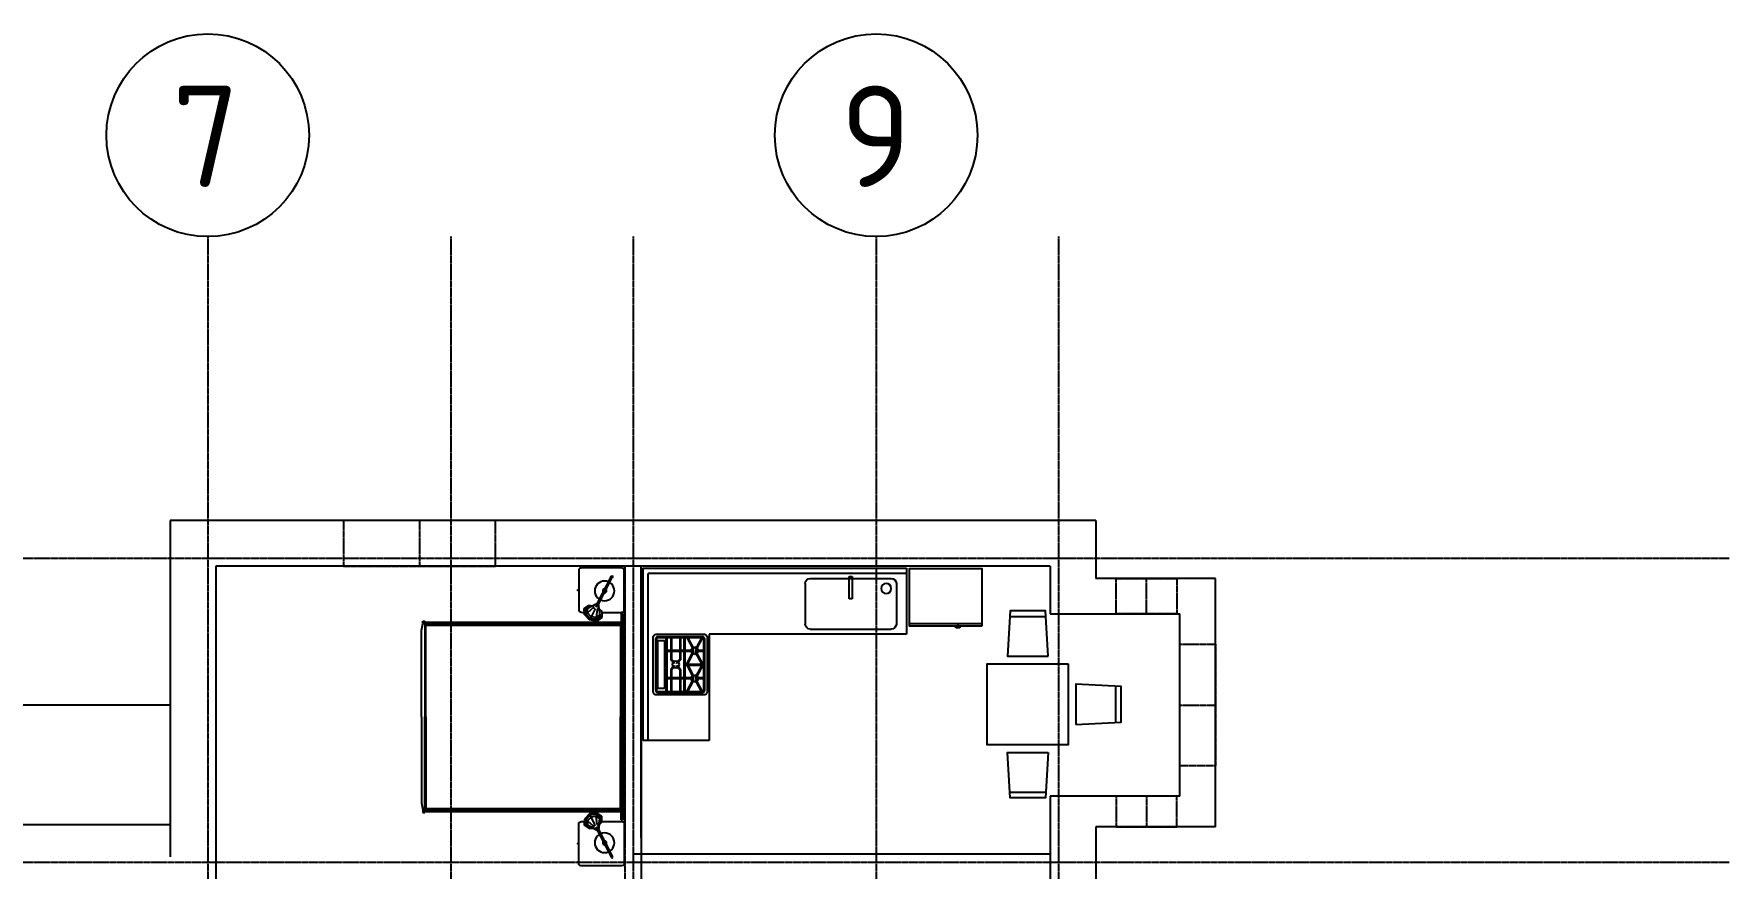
# Model space of a CAD drawing. Header units: millimetres. Extents: x -10810 to 173005, y -5940 to 37270.
# Drawn here: x 16341 to 33080, y 29038 to 37270 of the extents above; entities that cross this region are included whole.
import ezdxf

# ---------------------------------------------------------------- set-up
doc = ezdxf.new("R2010")
doc.units = ezdxf.units.MM
doc.linetypes.add('Штрих-пунктир', pattern=[24, 20, -1.5, 1, -1.5])
for name, color, linetype in [('Мебель', 130, 'Continuous'), ('Окна', 130, 'Continuous'), ('Оси 2', 240, 'Continuous'), ('Стены', 40, 'Continuous')]:
    doc.layers.add(name, color=color, linetype=linetype)
doc.styles.add('GOST-2.304_Type-B', font='GOST Common.ttf')

# ---------------------------------------------------------------- blocks, each defined once
blk = doc.blocks.new('Kitchen_L2600x1700')
at = {"layer": 'Мебель', "linetype": 'Continuous'}
for p, q in [((650, 1700), (0, 1700)), ((0, 1700), (0, 0)), ((50, 1700), (50, 50)), ((650, 650), (650, 1700)), ((102, 1231), (100, 1220)), ((100, 1220), (100, 680)), ((108, 1241), (102, 1231)), ((116, 1248), (108, 1241)), ((127, 1250), (116, 1248)), ((122, 1200), (124, 1210)), ((122, 700), (122, 1200)), ((124, 1210), (129, 1218)), ((604, 1250), (127, 1250)), ((129, 1218), (136, 1223)), ((131, 1199), (132, 1206)), ((131, 701), (131, 1199)), ((132, 1206), (135, 1210)), ((135, 1210), (139, 1214)), ((136, 1223), (144, 1225)), ((139, 1214), (145, 1215)), ((144, 1225), (586, 1225)), ((210, 1187), (144, 1187)), ((144, 1187), (144, 712)), ((145, 1215), (585, 1215)), ((210, 712), (210, 1187)), ((228, 1215), (228, 685)), ((237, 1215), (237, 685)), ((272, 998), (272, 1225)), ((281, 1002), (281, 1225)), ((361, 1002), (361, 1225)), ((369, 998), (369, 1225)), ((405, 1215), (405, 685)), ((414, 1215), (414, 685)), ((428, 1222), (435, 1228)), ((428, 1222), (494, 1097)), ((435, 1228), (501, 1103)), ((582, 1228), (516, 1103)), ((590, 1222), (523, 1097)), ((582, 1228), (590, 1222)), ((585, 1215), (591, 1214)), ((586, 1225), (594, 1223)), ((591, 1214), (595, 1210)), ((594, 1223), (601, 1218)), ((595, 1210), (598, 1206)), ((598, 1206), (599, 1199)), ((599, 1199), (599, 701)), ((601, 1218), (606, 1210)), ((614, 1248), (604, 1250)), ((606, 1210), (608, 1200)), ((608, 1200), (608, 700)), ((622, 1241), (614, 1248)), ((628, 1231), (622, 1241)), ((630, 1220), (628, 1231)), ((630, 680), (630, 1220)), ((498, 1092), (233, 1092)), ((233, 1092), (233, 1082)), ((498, 1082), (233, 1082)), ((426, 950), (494, 1078)), ((436, 950), (501, 1072)), ((480, 1106), (475, 1087)), ((475, 1087), (480, 1069)), ((492, 1120), (480, 1106)), ((480, 1069), (492, 1055)), ((509, 1125), (492, 1120)), ((492, 1055), (509, 1050)), ((494, 1097), (501, 1103)), ((501, 1072), (494, 1078)), ((498, 1092), (498, 1082)), ((525, 1120), (509, 1125)), ((509, 1050), (525, 1055)), ((516, 1103), (523, 1097)), ((523, 1078), (516, 1072)), ((581, 950), (516, 1072)), ((520, 1082), (520, 1092)), ((608, 1092), (520, 1092)), ((608, 1082), (520, 1082)), ((591, 950), (523, 1078)), ((537, 1106), (525, 1120)), ((525, 1055), (537, 1069)), ((542, 1087), (537, 1106)), ((537, 1069), (542, 1087)), ((307, 959), (272, 998)), ((307, 941), (272, 902)), ((272, 675), (272, 902)), ((313, 966), (281, 1002)), ((313, 934), (281, 898)), ((281, 675), (281, 898)), ((292, 969), (288, 950)), ((288, 950), (292, 931)), ((304, 982), (292, 969)), ((292, 931), (304, 918)), ((321, 987), (304, 982)), ((304, 918), (321, 912)), ((307, 959), (313, 966)), ((313, 934), (307, 941)), ((337, 982), (321, 987)), ((321, 912), (337, 918)), ((361, 1002), (329, 966)), ((329, 966), (335, 959)), ((335, 941), (329, 934)), ((361, 898), (329, 934)), ((369, 998), (335, 959)), ((369, 902), (335, 941)), ((350, 969), (337, 982)), ((337, 918), (350, 931)), ((354, 950), (350, 969)), ((350, 931), (354, 950)), ((361, 675), (361, 898)), ((369, 675), (369, 902)), ((414, 955), (599, 955)), ((414, 945), (599, 945)), ((426, 950), (494, 822)), ((436, 950), (501, 828)), ((492, 845), (480, 831)), ((509, 850), (492, 845)), ((525, 845), (509, 850)), ((581, 950), (516, 828)), ((591, 950), (523, 822)), ((537, 831), (525, 845)), ((100, 680), (102, 669)), ((124, 690), (122, 700)), ((129, 682), (124, 690)), ((136, 677), (129, 682)), ((132, 694), (131, 701)), ((135, 690), (132, 694)), ((139, 686), (135, 690)), ((144, 675), (136, 677)), ((145, 685), (139, 686)), ((144, 712), (210, 712)), ((586, 675), (144, 675)), ((585, 685), (145, 685)), ((233, 817), (498, 817)), ((233, 817), (233, 807)), ((233, 807), (498, 807)), ((428, 678), (494, 803)), ((435, 672), (428, 678)), ((435, 672), (501, 797)), ((480, 831), (475, 812)), ((475, 812), (480, 794)), ((480, 794), (492, 780)), ((492, 780), (509, 775)), ((494, 822), (501, 828)), ((501, 797), (494, 803)), ((498, 817), (498, 807)), ((509, 775), (525, 780)), ((516, 828), (523, 822)), ((523, 803), (516, 797)), ((582, 672), (516, 797)), ((520, 817), (608, 817)), ((520, 807), (520, 817)), ((520, 807), (608, 807)), ((590, 678), (523, 803)), ((525, 780), (537, 794)), ((542, 812), (537, 831)), ((537, 794), (542, 812)), ((590, 678), (582, 672)), ((591, 686), (585, 685)), ((594, 677), (586, 675)), ((595, 690), (591, 686)), ((601, 682), (594, 677)), ((598, 694), (595, 690)), ((599, 701), (598, 694)), ((606, 690), (601, 682)), ((608, 700), (606, 690)), ((628, 669), (630, 680)), ((102, 669), (108, 659)), ((108, 659), (116, 652)), ((116, 652), (127, 650)), ((127, 650), (604, 650)), ((604, 650), (614, 652)), ((614, 652), (622, 659)), ((622, 659), (628, 669)), ((2600, 650), (650, 650)), ((1600, 150), (1600, 550)), ((1650, 600), (2450, 600)), ((2500, 150), (2500, 550)), ((2600, 0), (2600, 650)), ((2065, 300), (2035, 300)), ((2035, 300), (2035, 80)), ((2065, 80), (2065, 300)), ((2600, 50), (50, 50)), ((1650, 100), (2450, 100)), ((2035, 80), (2065, 80)), ((0, 0), (2600, 0))]:
    blk.add_line(p, q, dxfattribs=at)
blk.add_circle((2400, 200), 50, dxfattribs=at)
for centre, start, end in [((1650, 550), 90, 180), ((2450, 550), 0, 90), ((1650, 150), 180, 270), ((2450, 150), 270, 0)]:
    blk.add_arc(centre, 50, start, end, dxfattribs=at)
blk = doc.blocks.new('OZ883')
at = {"layer": 'Мебель'}
for p, q in [((-866, -225), (-866, -575)), ((866, -225), (866, -575)), ((-175, -1266), (175, -1266))]:
    blk.add_line(p, q, dxfattribs=at)
for points in [[(-400, -800), (400, -800), (400, 0), (-400, 0)], [(-474, -600), (-924, -575), (-924, -225), (-474, -200)], [(474, -600), (924, -575), (924, -225), (474, -200)], [(200, -874), (175, -1324), (-175, -1324), (-200, -874)]]:
    blk.add_lwpolyline(points, close=True, dxfattribs=at)
blk = doc.blocks.new('Refrigerator-2 door - 36 in top')
at = {"layer": 'Мебель'}
for p, q in [((0, -26.999999), (36, -26.999999)), ((11, -27.999999), (11, -28.999999)), ((11, -28.999999), (13, -28.999999)), ((12, -26.999999), (12, -28.999999)), ((13, -28.999999), (13, -27.999999))]:
    blk.add_line(p, q, dxfattribs=at)
blk.add_lwpolyline([(0, -27.999999), (0, 0), (36, 0), (36, -27.999999)], close=True, dxfattribs=at)
blk = doc.blocks.new('m_64')
at = {"layer": 'Мебель'}
for p, q in [((-371.1, 1.4), (-371.3, 0)), ((-370.7, 2.9), (-371.1, 1.4)), ((-370.2, 4.1), (-370.7, 2.9)), ((-369.5, 4.6), (-370.2, 4.1)), ((-317.4, 4.6), (-369.5, 4.6)), ((-317, 4.4), (-317.4, 4.6)), ((-316.4, 3.3), (-317, 4.4)), ((-316, 1.8), (-316.4, 3.3)), ((-315.9, 0.3), (-316, 1.8)), ((-315.9, -23.5), (-315.9, 0.3)), ((-314, 3.3), (-185.6, 3.3)), ((-314, 3.3), (-314, 1.1)), ((-302.5, 1.1), (-314, 1.1)), ((-314, 1.1), (-314, 0.9)), ((-314, 0.9), (-301.6, 0.9)), ((-303.5, -244), (-303.5, 0.9)), ((-302.5, 3.3), (-302.5, 0.9)), ((-302.5, 1.6), (-185.6, 1.6)), ((-301.8, 0.9), (-185.6, 0.9)), ((-301.1, -244), (-301.1, 0.9)), ((-299.8, -242.8), (-299.8, 0)), ((-299.8, 0), (-185.6, 0)), ((-57.3, 3.3), (-185.6, 3.3)), ((-68.7, 1.6), (-185.6, 1.6)), ((-69.4, 0.9), (-185.6, 0.9)), ((-71.4, 0), (-185.6, 0)), ((-71.4, -242.8), (-71.4, 0)), ((-70.2, -244), (-70.2, 0.9)), ((-57.3, 0.9), (-69.6, 0.9)), ((-68.7, 3.3), (-68.7, 0.9)), ((-68.7, 1.1), (-57.3, 1.1)), ((-67.8, -244), (-67.8, 0.9)), ((-57.3, 3.3), (-57.3, 1.1)), ((-57.3, 1.1), (-57.3, 0.9)), ((-55.4, 0.3), (-55.3, 1.8)), ((-55.4, -23.5), (-55.4, 0.3)), ((-55.3, 1.8), (-54.8, 3.3)), ((-54.8, 3.3), (-54.3, 4.4)), ((-54.3, 4.4), (-53.8, 4.6)), ((-53.8, 4.6), (-1.7, 4.6)), ((-1.7, 4.6), (-1.1, 4.1)), ((-1.1, 4.1), (-0.6, 2.9)), ((-0.6, 2.9), (-0.1, 1.4)), ((-0.1, 1.4), (0, 0)), ((-371.3, 0), (-371.3, -47.7)), ((-361.3, -10.9), (-361.2, -10.2)), ((-360.9, -11.4), (-361.3, -10.9)), ((-361.2, -10.2), (-360.7, -9.8)), ((-325.8, -29.6), (-360.9, -11.4)), ((-360.7, -9.8), (-360.1, -9.9)), ((-325, -28.1), (-360.1, -9.9)), ((-360.1, -9.9), (-358.9, -10.5)), ((-46.2, -28.1), (-11.2, -9.9)), ((-45.5, -29.6), (-10.4, -11.4)), ((-11.2, -9.9), (-12.3, -10.5)), ((-10.5, -9.8), (-11.2, -9.9)), ((-10, -10.2), (-10.5, -9.8)), ((-10.4, -11.4), (-10, -10.9)), ((-10, -10.9), (-10, -10.2)), ((0, 0), (0, -47.7)), ((-326.6, -30.4), (-326.4, -29.3)), ((-325.7, -31.9), (-326.6, -30.4)), ((-325.7, -27.8), (-324.8, -26.9)), ((-324.2, -33.6), (-325.7, -31.9)), ((-324.8, -26.9), (-325.3, -28)), ((-324.8, -26.9), (-325.3, -28)), ((-323.6, -36.8), (-325.3, -32.3)), ((-325.1, -29.1), (-322.5, -30.4)), ((-323.1, -26.9), (-325, -28.3)), ((-325, -28.2), (-323.1, -26.9)), ((-322.5, -30.4), (-325, -29.1)), ((-322.1, -28.3), (-324.9, -28.6)), ((-324.9, -28.7), (-322.1, -28.3)), ((-324.9, -39), (-324.2, -35.2)), ((-320.6, -45.2), (-324.9, -39)), ((-323.1, -26.9), (-324.8, -26.9)), ((-322, -33.6), (-324.2, -33.6)), ((-324.2, -33.6), (-320.5, -41.3)), ((-323.6, -36.8), (-324.2, -38)), ((-320.5, -41.3), (-323.6, -36.8)), ((-320.8, -27.1), (-323.1, -26.9)), ((-317.8, -25.8), (-322.5, -27)), ((-320, -31.7), (-322, -33.6)), ((-322, -33.6), (-315.1, -41.2)), ((-320.8, -27.1), (-312.4, -25.7)), ((-319.6, -29), (-320.8, -27.1)), ((-315.1, -41.2), (-320.5, -41.3)), ((-320.5, -41.3), (-320.5, -43.5)), ((-320, -31.7), (-310.5, -36.6)), ((-319.6, -29), (-309.4, -30.2)), ((-319.5, -26.2), (-316.8, -23.5)), ((-317.8, -25.8), (-317.2, -24.6)), ((-312.4, -25.7), (-317.8, -25.8)), ((-316.8, -23.5), (-309.3, -23.4)), ((-310.5, -36.6), (-315.1, -41.2)), ((-315.1, -41.2), (-313.9, -43.4)), ((-306.6, -38.6), (-313.1, -45.1)), ((-312.4, -25.7), (-310.6, -24.5)), ((-309.4, -30.2), (-312.4, -25.7)), ((-309.4, -30.2), (-310.5, -36.6)), ((-310.5, -36.6), (-308.3, -37.8)), ((-306.9, -29.9), (-309.4, -30.2)), ((-309.3, -23.4), (-305, -29.6)), ((-305, -29.6), (-306.6, -38.6)), ((-62, -23.4), (-66.2, -29.6)), ((-66.2, -29.6), (-64.7, -38.6)), ((-64.7, -38.6), (-58.2, -45.1)), ((-64.3, -29.9), (-61.9, -30.2)), ((-60.8, -36.6), (-63, -37.8)), ((-54.4, -23.5), (-62, -23.4)), ((-61.9, -30.2), (-58.9, -25.7)), ((-51.7, -29), (-61.9, -30.2)), ((-61.9, -30.2), (-60.8, -36.6)), ((-51.2, -31.7), (-60.8, -36.6)), ((-60.8, -36.6), (-56.1, -41.2)), ((-58.9, -25.7), (-60.6, -24.5)), ((-58.9, -25.7), (-53.4, -25.8)), ((-50.4, -27.1), (-58.9, -25.7)), ((-56.1, -41.2), (-57.3, -43.4)), ((-49.3, -33.6), (-56.1, -41.2)), ((-56.1, -41.2), (-50.7, -41.3)), ((-51.7, -26.2), (-54.4, -23.5)), ((-53.4, -25.8), (-54.1, -24.6)), ((-53.4, -25.8), (-48.8, -27)), ((-51.7, -29), (-50.4, -27.1)), ((-51.2, -31.7), (-49.3, -33.6)), ((-50.7, -41.3), (-50.8, -43.5)), ((-47, -33.6), (-50.7, -41.3)), ((-50.7, -41.3), (-47.7, -36.8)), ((-50.6, -45.2), (-46.4, -39)), ((-50.4, -27.1), (-48.2, -26.9)), ((-49.3, -33.6), (-47, -33.6)), ((-49.1, -28.3), (-46.3, -28.6)), ((-46.3, -28.7), (-49.1, -28.3)), ((-48.8, -30.4), (-46.2, -29.1)), ((-46.2, -29.1), (-48.8, -30.4)), ((-48.2, -26.9), (-46.4, -26.9)), ((-48.2, -26.9), (-46.3, -28.3)), ((-46.3, -28.2), (-48.2, -26.9)), ((-47.7, -36.8), (-46, -32.3)), ((-47.7, -36.8), (-47.1, -38)), ((-46.4, -39), (-47.1, -35.2)), ((-47, -33.6), (-45.6, -31.9)), ((-46.4, -26.9), (-46, -28)), ((-46.4, -26.9), (-45.9, -28)), ((-45.6, -27.8), (-46.4, -26.9)), ((-45.6, -31.9), (-44.6, -30.4)), ((-44.6, -30.4), (-44.8, -29.3)), ((-371.3, -47.7), (-371.1, -49.5)), ((-371.1, -49.5), (-370.8, -50.9)), ((-370.8, -50.9), (-370.2, -51.7)), ((-370.2, -51.7), (-369.7, -51.8)), ((-369.7, -51.8), (-317.5, -51.8)), ((-344.3, -53.2), (-344.2, -51.8)), ((-343.9, -53.2), (-344.3, -53.2)), ((-342.6, -53.2), (-344.2, -53.2)), ((-344.2, -53.2), (-343.5, -53.2)), ((-343.5, -53.2), (-343.9, -53.2)), ((-343.9, -53.2), (-343.2, -53.2)), ((-342.7, -51.8), (-342.6, -53.2)), ((-313.1, -45.1), (-320.6, -45.2)), ((-317.5, -51.8), (-317.2, -51.5)), ((-317.2, -51.5), (-316.7, -50.7)), ((-316.7, -50.7), (-316.2, -49.3)), ((-316.2, -49.3), (-315.9, -46.9)), ((-315.9, -46.9), (-315.9, -45.1)), ((-58.2, -45.1), (-50.6, -45.2)), ((-55.4, -46.9), (-55.4, -45.1)), ((-55.1, -49.3), (-55.4, -46.9)), ((-54.5, -50.7), (-55.1, -49.3)), ((-54.1, -51.5), (-54.5, -50.7)), ((-53.8, -51.8), (-54.1, -51.5)), ((-1.5, -51.8), (-53.8, -51.8)), ((-28.5, -51.8), (-28.6, -53.2)), ((-28.6, -53.2), (-27, -53.2)), ((-27.4, -53.2), (-28, -53.2)), ((-27, -53.2), (-27.8, -53.2)), ((-27.8, -53.2), (-27.4, -53.2)), ((-27.4, -53.2), (-27, -53.2)), ((-27, -53.2), (-27, -51.8)), ((-1.1, -51.7), (-1.5, -51.8)), ((-0.5, -50.9), (-1.1, -51.7)), ((-0.2, -49.5), (-0.5, -50.9)), ((0, -47.7), (-0.2, -49.5)), ((-304.8, -245.9), (-304.8, -244)), ((-302.5, -244), (-304.8, -244)), ((-304.8, -246.4), (-304.8, -245.9)), ((-302, -246.4), (-304.8, -246.4)), ((-302.5, -244), (-302.5, -246.4)), ((-302.5, -244), (-185.6, -244)), ((-302.5, -245.9), (-301.6, -246.6)), ((-293.1, -248.1), (-301.6, -246.6)), ((-299.8, -242.8), (-301.1, -244)), ((-185.6, -242.8), (-299.8, -242.8)), ((-185.6, -248.1), (-293.1, -248.1)), ((-185.6, -242.8), (-71.4, -242.8)), ((-68.7, -244), (-185.6, -244)), ((-185.6, -248.1), (-78.2, -248.1)), ((-78.2, -248.1), (-69.6, -246.6)), ((-71.4, -242.8), (-70.2, -244)), ((-68.7, -245.9), (-69.6, -246.6)), ((-69.3, -246.4), (-66.5, -246.4)), ((-68.7, -244), (-68.7, -246.4)), ((-68.7, -244), (-66.4, -244)), ((-66.5, -246.4), (-66.5, -245.9)), ((-66.4, -245.9), (-66.4, -244))]:
    blk.add_line(p, q, dxfattribs=at)
for points in [[(-310.6, -24.5), (-306.9, -29.9), (-308.3, -37.8), (-313.9, -43.4), (-320.5, -43.5), (-324.2, -38)], [(-60.6, -24.5), (-64.3, -29.9), (-63, -37.8), (-57.3, -43.4), (-50.8, -43.5), (-47.1, -38)]]:
    blk.add_lwpolyline(points, dxfattribs=at)
for centre, radius in [((-342.5, -19.9), 12.2), ((-342.5, -19.9), 2.37), ((-28.7, -19.9), 12.2), ((-28.7, -19.9), 2.37)]:
    blk.add_circle(centre, radius, dxfattribs=at)
for centre, start, end in [((-325.9, -28.6), 278.2778, 26.7881), ((-45.3, -28.6), 153.2119, 261.7222)]:
    blk.add_arc(centre, 1.03, start, end, dxfattribs=at)
blk = doc.blocks.new('A$C9cf146a8')
at = {"layer": 'Окна', "linetype": 'Штрих-пунктир'}
blk.add_line((350, 600), (0, 600), dxfattribs=at)
blk.add_lwpolyline([(0, 1200), (0, 0), (350, 0), (350, 1200)], close=True, dxfattribs=at)
blk = doc.blocks.new('A$Ccbf996e6')
at = {"layer": 'Окна', "linetype": 'Штрих-пунктир'}
for p, q in [((0, 0), (0, 300)), ((0, 300), (600, 300)), ((300, 300), (300, 0)), ((600, 300), (600, 0)), ((600, 0), (0, 0))]:
    blk.add_line(p, q, dxfattribs=at)
blk = doc.blocks.new('A$Cfd05c686')
at = {"layer": 'Окна', "linetype": 'Штрих-пунктир'}
for p, q in [((600, 350), (0, 350)), ((0, 350), (0, 0)), ((300, 0), (300, 350)), ((600, 0), (600, 350)), ((0, 0), (600, 0))]:
    blk.add_line(p, q, dxfattribs=at)
blk = doc.blocks.new('A$Ce1360be6')
at = {"layer": 'Окна', "linetype": 'Штрих-пунктир'}
for p, q in [((0, 0), (0, 450)), ((0, 450), (1500, 450)), ((750, 450), (750, 0)), ((1500, 450), (1500, 0)), ((750, 0), (0, 0)), ((1500, 0), (750, 0))]:
    blk.add_line(p, q, dxfattribs=at)

msp = doc.modelspace()

# ---------------------------------------------------------------- linework, layer by layer
at = {"layer": 'Оси 2', "linetype": 'Штрих-пунктир'}
for p, q in [((18057.304, 35270), (18057.304, -3940)), ((20457.304, 35270), (20457.304, 7416.76)), ((22257.304, 35270), (22257.304, -3940)), ((24657.304, 35270), (24657.304, -3940)), ((26457.304, 35270), (26457.304, -3940)), ((-8810, 32096.76), (33080, 32096.76)), ((-8810, 29096.76), (33080, 29096.76))]:
    msp.add_line(p, q, dxfattribs=at)
at = {"layer": 'Оси 2'}
for centre in [(18057.304, 36270), (24657.304, 36270)]:
    msp.add_circle(centre, 1000, dxfattribs=at)
at = {"layer": 'Стены', "linetype": 'Continuous'}
for p, q in [((18057.304, 32466.76), (17687.304, 32466.76)), ((22177.304, 29396.76), (22177.304, 32016.76)), ((22337.304, 29336.76), (22337.304, 32016.76)), ((22337.304, 32016.76), (22337.304, 27216.76)), ((28007.304, 31896.76), (26827.304, 31896.76)), ((26377.304, 31546.76), (27657.304, 31546.76)), ((12427.304, 30650), (17687.304, 30650)), ((27657.304, 29746.76), (26377.304, 29746.76)), ((12427.304, 29466.76), (17687.304, 29466.76)), ((28007.304, 29446.76), (26827.304, 29446.76)), ((26377.304, 29176.76), (22257.304, 29176.76)), ((22257.304, 29176.76), (22257.304, 29016.76))]:
    msp.add_line(p, q, dxfattribs=at)
at = {"layer": 'Стены', "linetype": 'Штрих-пунктир'}
msp.add_line((22177.304, 32016.76), (22177.304, 27296.76), dxfattribs=at)
at = {"layer": 'Стены', "linetype": 'Continuous'}
for points in [[(17687.304, 32466.76), (17687.304, 31486.76)], [(17687.304, 32466.76), (17687.304, 29150)], [(26827.304, 32466.76), (18057.304, 32466.76)], [(26827.304, 32466.76), (26827.304, 31896.76)], [(26377.304, 32016.76), (18137.304, 32016.76)], [(18137.304, 32016.76), (18137.304, 23696.76)], [(26377.304, 32016.76), (26377.304, 31546.76)], [(28007.304, 29446.76), (28007.304, 31896.76)], [(27657.304, 29746.76), (27657.304, 31546.76)], [(26377.304, 29746.76), (26377.304, 23776.76)], [(26827.304, 29446.76), (26827.304, 23406.76)]]:
    msp.add_lwpolyline(points, dxfattribs=at)

# ---------------------------------------------------------------- block references
at = {"layer": 'Мебель', "color": 4, "xscale": -7.919999999998254, "yscale": 7.919999999998254, "zscale": 7.919999999998254, "rotation": 270.0000000000001}
msp.add_blockref('m_64', (22133.543, 32000.709), dxfattribs=at)
at = {"layer": 'Мебель', "color": 4, "xscale": -1}
for name, p, rotation in [('Kitchen_L2600x1700', (22357.304, 31996.76), 180), ('Kitchen_L2600x1700', (22357.304, 31996.76), 180), ('OZ883', (25754.608, 30653.949), 90.00000000000007), ('OZ883', (25754.608, 30653.949), 90.00000000000007)]:
    msp.add_blockref(name, p, dxfattribs=dict(at, rotation=rotation))
at = {"layer": 'Мебель', "color": 4, "xscale": -20, "yscale": 20, "zscale": 20}
msp.add_blockref('Refrigerator-2 door - 36 in top', (25704.608, 31990), dxfattribs=at)
msp.add_blockref('Refrigerator-2 door - 36 in top', (25704.608, 31990), dxfattribs=at)
at = {"layer": 'Окна', "linetype": 'Штрих-пунктир', "xscale": -1, "rotation": 359.9999999999961}
for name, p in [('A$Ce1360be6', (20897.304, 32016.76)), ('A$Cfd05c686', (27626.816, 31546.76)), ('A$C9cf146a8', (28007.304, 30046.761)), ('A$Ccbf996e6', (27626.816, 29446.76))]:
    msp.add_blockref(name, p, dxfattribs=at)

# ---------------------------------------------------------------- texts
at = {"layer": 'Оси 2', "linetype": 'Штрих-пунктир', "style": 'GOST-2.304_Type-B'}
for s, p in [('7', (17704.608, 35760)), ('9', (24304.608, 35760))]:
    msp.add_text(s, height=1000, dxfattribs=at).set_placement(p)

doc.saveas('drawing.dxf')
